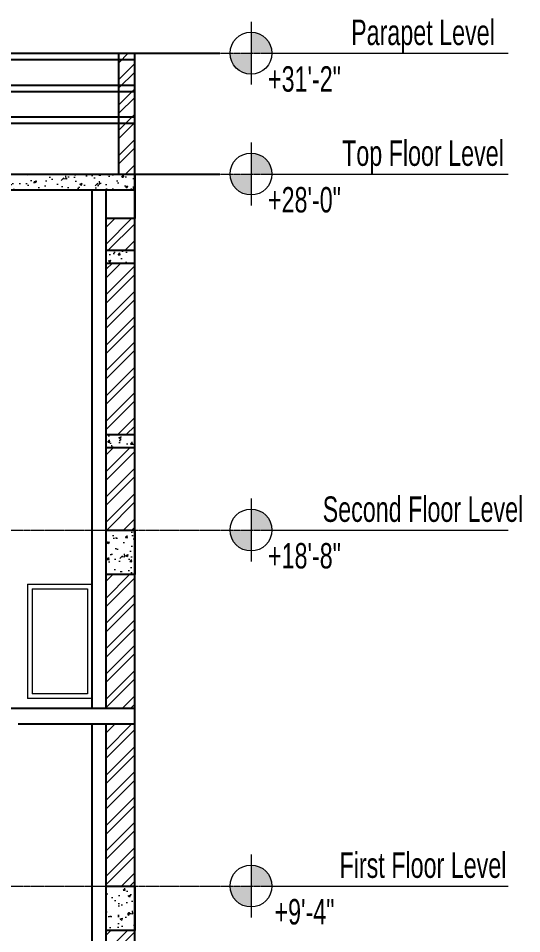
# Model space of a CAD drawing. Header units: inches. Extents: x -10117506 to -5032697, y -6529230 to -3254494.
# Drawn here: x -5044227.3 to -5044068.8, y -3258660.7 to -3258372.7 of the extents above; entities that cross this region are included whole.
import ezdxf

# ---------------------------------------------------------------- set-up
doc = ezdxf.new("R2010")
doc.units = ezdxf.units.IN
doc.header["$LTSCALE"] = 2
doc.header["$MEASUREMENT"] = 0
doc.linetypes.add('ACAD_ISO02W100', pattern=[15, 12, -3])
doc.linetypes.add('CENTER', pattern=[2, 1.25, -0.25, 0.25, -0.25])
doc.layers.get('0').update_dxf_attribs({"linetype": 'CONTINUOUS'})
for name, color, linetype, lineweight in [('Annotate-Bold.w', 187, 'CONTINUOUS', 18), ('Door-Window', 47, 'CONTINUOUS', 15), ('HATCH', 60, 'ACAD_ISO02W100', 13), ('window', 4, 'CONTINUOUS', 13)]:
    doc.layers.add(name, color=color, linetype=linetype, lineweight=lineweight)
doc.styles.add('Arial', font='arial.ttf', dxfattribs={"width": 0.8, "height": 12})
pattern_1 = [(45, (32189.1557, 644.428), (-3.977475644, 3.977475644), []), (45, (32191.8073, 644.428), (-3.977475644, 3.977475644), [])]
pattern_2 = [(50, (32189.1557, 644.428), (7.172601826, -0.62752135), [0.75, -8.25]), (355, (32189.156, 644.428), (-1.387513336, 7.521921337), [0.6, -6.6]), (100.45144446, (32189.7534, 644.3754), (5.785088467, 6.89439991), [0.63740192, -7.01142112]), (46.1842, (32189.156, 646.428), (10.672413307, -1.655192808), [1.125, -12.375]), (96.63563549, (32190.045, 646.29), (9.346619457, 9.741186008), [0.95610342, -10.5171376]), (351.184164, (32189.156, 646.428), (9.34661945, 9.741186003), [0.9, -9.90000001]), (21, (32190.1557, 645.928), (5.969070521, -4.0261889067), [0.75, -8.25]), (326, (32190.156, 645.928), (2.433153319, 7.2515004505), [0.6, -6.6]), (71.45144474, (32190.653, 645.592), (8.402223767, 3.225311528), [0.6374019, -7.01142112]), (37.5, (32189.1557, 644.4277), (0.1215985532, 3.3289385383), [0, -6.52, 0, -6.7, 0, -6.625]), (7.5, (32189.1557, 644.4277), (2.6306953744, 3.9441171188), [0, -3.82, 0, -6.37, 0, -2.525]), (327.5, (32186.9257, 644.4277), (5.3382243617, -0.2255487173), [0, -2.5, 0, -7.8, 0, -10.35]), (317.5, (32185.9257, 644.4277), (5.8318616934, 1.0010498233), [0, -3.25, 0, -5.18, 0, -7.35])]

msp = doc.modelspace()

# ---------------------------------------------------------------- hatches: boundary and pattern name
at = {"layer": 'Annotate-Bold.w', "ltscale": 0.005}
h = msp.add_hatch(color=256, dxfattribs=at)
h.dxf.hatch_style = 1
h.paths.add_polyline_path([(-5044154.02, -3258377.07), (-5044154.02, -3258383.67), (-5044147.43, -3258383.67, 0.414214)])
h.paths.add_polyline_path([(-5044154.02, -3258390.27), (-5044154.02, -3258383.67), (-5044160.62, -3258383.67, 0.414214)])
h = msp.add_hatch(color=256, dxfattribs=at)
h.dxf.hatch_style = 1
h.paths.add_polyline_path([(-5044154.02, -3258415.07), (-5044154.02, -3258421.67), (-5044147.43, -3258421.67, 0.414214)])
h.paths.add_polyline_path([(-5044154.02, -3258428.27), (-5044154.02, -3258421.67), (-5044160.62, -3258421.67, 0.414214)])
h = msp.add_hatch(color=256, dxfattribs=at)
h.dxf.hatch_style = 1
h.paths.add_polyline_path([(-5044154.02, -3258527.07), (-5044154.02, -3258533.67), (-5044147.43, -3258533.67, 0.414214)])
h.paths.add_polyline_path([(-5044154.02, -3258540.27), (-5044154.02, -3258533.67), (-5044160.62, -3258533.67, 0.414214)])
h = msp.add_hatch(color=256, dxfattribs=at)
h.dxf.hatch_style = 1
h.paths.add_polyline_path([(-5044154.02, -3258639.07), (-5044154.02, -3258645.67), (-5044147.43, -3258645.67, 0.414214)])
h.paths.add_polyline_path([(-5044154.02, -3258652.27), (-5044154.02, -3258645.67), (-5044160.62, -3258645.67, 0.414214)])
at = {"layer": 'Door-Window', "linetype": 'ByBlock'}
h = msp.add_hatch(dxfattribs=at)
h.set_pattern_fill('AR-CONC', color=256)
h.set_pattern_definition([(50, (32215.964, 644.428), (7.172601826, -0.62752135), [0.75, -8.25]), (355, (32215.964, 644.428), (-1.387513336, 7.521921337), [0.6, -6.6]), (100.45144446, (32216.562, 644.3754), (5.785088467, 6.89439991), [0.63740192, -7.01142112]), (46.1842, (32215.964, 646.428), (10.672413307, -1.655192808), [1.125, -12.375]), (96.63563549, (32216.853, 646.29), (9.346619457, 9.741186008), [0.95610342, -10.5171376]), (351.184164, (32215.964, 646.428), (9.34661945, 9.741186003), [0.9, -9.90000001]), (21, (32216.964, 645.928), (5.969070521, -4.0261889067), [0.75, -8.25]), (326, (32216.964, 645.928), (2.433153319, 7.2515004505), [0.6, -6.6]), (71.45144474, (32217.4615, 645.592), (8.402223767, 3.225311528), [0.6374019, -7.01142112]), (37.5, (32215.964, 644.4277), (0.1215985532, 3.3289385383), [0, -6.52, 0, -6.7, 0, -6.625]), (7.5, (32215.964, 644.4277), (2.6306953744, 3.9441171188), [0, -3.82, 0, -6.37, 0, -2.525]), (327.5, (32213.734, 644.4277), (5.3382243617, -0.2255487173), [0, -2.5, 0, -7.8, 0, -10.35]), (317.5, (32212.734, 644.4277), (5.8318616934, 1.0010498233), [0, -3.25, 0, -5.18, 0, -7.35])])
h.paths.add_polyline_path([(-5044352.03, -3258421.67), (-5044352.03, -3258426.67), (-5044323.84, -3258426.67), (-5044323.84, -3258435.67), (-5044314.84, -3258435.67), (-5044314.84, -3258426.67), (-5044190.62, -3258426.67), (-5044190.62, -3258421.67)])
h = msp.add_hatch(dxfattribs=at)
h.set_pattern_fill('AR-CONC', color=256)
h.set_pattern_definition(pattern_2)
h.paths.add_polyline_path([(-5044190.62, -3258449.67), (-5044190.62, -3258445.67), (-5044199.64, -3258445.67), (-5044199.64, -3258449.67)])
h = msp.add_hatch(dxfattribs=at)
h.set_pattern_fill('AR-CONC', color=256)
h.set_pattern_definition(pattern_2)
h.paths.add_polyline_path([(-5044190.62, -3258507.67), (-5044190.62, -3258503.67), (-5044199.64, -3258503.67), (-5044199.64, -3258507.67)])
h = msp.add_hatch(dxfattribs=at)
h.set_pattern_fill('AR-CONC', color=256)
h.set_pattern_definition(pattern_2)
h.paths.add_polyline_path([(-5044190.62, -3258533.67), (-5044199.62, -3258533.67), (-5044199.62, -3258547.67), (-5044190.62, -3258547.67)])
h = msp.add_hatch(dxfattribs=at)
h.set_pattern_fill('AR-CONC', color=256)
h.set_pattern_definition(pattern_2)
h.paths.add_polyline_path([(-5044190.62, -3258645.67), (-5044199.62, -3258645.67), (-5044199.62, -3258659.67), (-5044190.62, -3258659.67)])
at = {"layer": 'HATCH', "ltscale": 0.01}
h = msp.add_hatch(dxfattribs=at)
h.set_pattern_fill('ANSI32', color=256, scale=15, style=0)
h.set_pattern_definition(pattern_1)
h.paths.add_polyline_path([(-5044190.62, -3258383.67), (-5044195.62, -3258383.67), (-5044195.62, -3258421.67), (-5044190.62, -3258421.67)])
h = msp.add_hatch(dxfattribs=at)
h.set_pattern_fill('ANSI32', color=256, scale=15, style=0)
h.set_pattern_definition(pattern_1)
h.paths.add_polyline_path([(-5044199.64, -3258445.67), (-5044190.62, -3258445.67), (-5044190.62, -3258435.67), (-5044199.64, -3258435.67)])
h = msp.add_hatch(dxfattribs=at)
h.set_pattern_fill('ANSI32', color=256, scale=15, style=0)
h.set_pattern_definition(pattern_1)
h.paths.add_polyline_path([(-5044199.64, -3258503.67), (-5044190.62, -3258503.67), (-5044190.62, -3258449.67), (-5044199.64, -3258449.67)])
h = msp.add_hatch(dxfattribs=at)
h.set_pattern_fill('ANSI32', color=256, scale=15, style=0)
h.set_pattern_definition(pattern_1)
h.paths.add_polyline_path([(-5044190.62, -3258507.67), (-5044199.64, -3258507.67), (-5044199.64, -3258533.67), (-5044190.62, -3258533.67)])
h = msp.add_hatch(dxfattribs=at)
h.set_pattern_fill('ANSI32', color=256, scale=15, style=0)
h.set_pattern_definition(pattern_1)
h.paths.add_polyline_path([(-5044190.62, -3258547.67), (-5044199.64, -3258547.67), (-5044199.64, -3258589.67), (-5044190.62, -3258589.67)])
h = msp.add_hatch(dxfattribs=at)
h.set_pattern_fill('ANSI32', color=256, scale=15, style=0)
h.set_pattern_definition(pattern_1)
h.paths.add_polyline_path([(-5044190.62, -3258594.67), (-5044199.64, -3258594.67), (-5044199.64, -3258645.67), (-5044190.62, -3258645.67)])
h = msp.add_hatch(dxfattribs=at)
h.set_pattern_fill('ANSI32', color=256, scale=15, style=0)
h.set_pattern_definition(pattern_1)
h.paths.add_polyline_path([(-5044190.62, -3258659.67), (-5044199.64, -3258659.67), (-5044199.64, -3258701.67), (-5044190.62, -3258701.67)])

# ---------------------------------------------------------------- linework, layer by layer
at = {"ltscale": 0.5}
for p, q in [((-5044323.84, -3258383.67), (-5044163.81, -3258383.67)), ((-5044195.62, -3258421.67), (-5044195.62, -3258383.67)), ((-5044190.62, -3258421.67), (-5044190.62, -3258383.67)), ((-5044318.84, -3258385.67), (-5044190.62, -3258385.67)), ((-5044318.84, -3258393.67), (-5044190.62, -3258393.67)), ((-5044318.84, -3258395.67), (-5044190.62, -3258395.67)), ((-5044318.84, -3258403.67), (-5044190.62, -3258403.67)), ((-5044318.84, -3258405.67), (-5044190.62, -3258405.67)), ((-5044353.84, -3258421.67), (-5044163.81, -3258421.67)), ((-5044190.62, -3258757.67), (-5044190.62, -3258421.67)), ((-5044311.49, -3258426.67), (-5044190.62, -3258426.67)), ((-5044204.04, -3258589.67), (-5044204.04, -3258426.67)), ((-5044199.64, -3258589.67), (-5044199.64, -3258426.67)), ((-5044199.64, -3258445.67), (-5044190.62, -3258445.67)), ((-5044199.64, -3258449.67), (-5044190.62, -3258449.67)), ((-5044199.64, -3258503.67), (-5044190.62, -3258503.67)), ((-5044199.64, -3258507.67), (-5044190.62, -3258507.67)), ((-5044237.99, -3258589.67), (-5044190.62, -3258589.67)), ((-5044227.27, -3258594.67), (-5044190.62, -3258594.67)), ((-5044204.04, -3258701.67), (-5044204.04, -3258594.67)), ((-5044199.64, -3258701.67), (-5044199.64, -3258594.67))]:
    msp.add_line(p, q, dxfattribs=at)
msp.add_lwpolyline([(-5044199.62, -3258421.67), (-5044190.62, -3258421.67), (-5044190.62, -3258435.67), (-5044199.62, -3258435.67), (-5044199.62, -3258426.67)], dxfattribs=at)
for points in [[(-5044199.62, -3258533.67), (-5044190.62, -3258533.67), (-5044190.62, -3258547.67), (-5044199.62, -3258547.67)], [(-5044199.62, -3258645.67), (-5044190.62, -3258645.67), (-5044190.62, -3258659.67), (-5044199.62, -3258659.67)]]:
    msp.add_lwpolyline(points, close=True, dxfattribs=at)
at = {"layer": 'Annotate-Bold.w', "ltscale": 0.005}
for p, q in [((-5044154.01, -3258373.76), (-5044154.01, -3258393.55)), ((-5044154.01, -3258411.76), (-5044154.01, -3258431.55)), ((-5044154.01, -3258523.76), (-5044154.01, -3258543.55)), ((-5044154.01, -3258635.76), (-5044154.01, -3258655.55))]:
    msp.add_line(p, q, dxfattribs=at)
at = {"layer": 'Annotate-Bold.w', "linetype": 'CENTER', "ltscale": 0.01}
for p, q in [((-5044509.38, -3258383.67), (-5044120.62, -3258383.67)), ((-5044509.38, -3258421.67), (-5044120.62, -3258421.67)), ((-5044509.38, -3258533.67), (-5044120.62, -3258533.67)), ((-5044509.38, -3258645.67), (-5044120.62, -3258645.67))]:
    msp.add_line(p, q, dxfattribs=at)
at = {"layer": 'Annotate-Bold.w'}
for p, q in [((-5044147.43, -3258383.67), (-5044073.11, -3258383.67)), ((-5044147.43, -3258421.67), (-5044073.11, -3258421.67)), ((-5044147.43, -3258533.67), (-5044073.11, -3258533.67)), ((-5044147.43, -3258645.67), (-5044073.11, -3258645.67))]:
    msp.add_line(p, q, dxfattribs=at)
at = {"layer": 'Annotate-Bold.w', "ltscale": 0.005}
for centre in [(-5044154.02, -3258383.67), (-5044154.02, -3258421.67), (-5044154.02, -3258533.67), (-5044154.02, -3258645.67)]:
    msp.add_circle(centre, 6.6, dxfattribs=at)
at = {"layer": 'window'}
for p, q in [((-5044224.36, -3258550.67), (-5044204.04, -3258550.67)), ((-5044224.36, -3258550.67), (-5044224.36, -3258586.67)), ((-5044222.86, -3258552.17), (-5044205.54, -3258552.17)), ((-5044222.86, -3258552.17), (-5044222.86, -3258585.17)), ((-5044205.54, -3258552.17), (-5044205.54, -3258585.17)), ((-5044204.04, -3258550.67), (-5044204.04, -3258586.67)), ((-5044204.04, -3258586.67), (-5044224.36, -3258586.67)), ((-5044205.54, -3258585.17), (-5044222.86, -3258585.17))]:
    msp.add_line(p, q, dxfattribs=at)

# ---------------------------------------------------------------- texts
at = {"layer": 'Annotate-Bold.w', "ltscale": 0.005, "char_height": 7.9962, "style": 'Arial'}
for s, insert, width, attachment_point in [('\\A1;{\\fArial Narrow|b0|i0|c0|p34;Parapet Level}', (-5044099.89, -3258373.11), 82.6277, 2), ('\\A1;\\pt55.97313;{\\fArial Narrow|b0|i0|c0|p34;+31\'-2"}', (-5044137.19, -3258395.88), 73.8752, 8), ('\\A1;{\\fArial Narrow|b0|i0|c0|p34;Top Floor Level}', (-5044099.89, -3258411.11), 82.6277, 2), ('\\A1;\\pt55.97313;{\\fArial Narrow|b0|i0|c0|p34;+28\'-0"}', (-5044137.19, -3258433.88), 73.8752, 8), ('\\A1;{\\fArial Narrow|b0|i0|c0|p34;Second Floor Level}', (-5044099.89, -3258523.11), 82.6277, 2), ('\\A1;\\pt55.97313;{\\fArial Narrow|b0|i0|c0|p34;+18\'-8"}', (-5044137.19, -3258545.88), 73.8752, 8), ('\\A1;{\\fArial Narrow|b0|i0|c0|p34;First Floor Level}', (-5044099.89, -3258635.11), 82.6277, 2), ('\\A1;\\pt55.97313;{\\fArial Narrow|b0|i0|c0|p34;+9\'-4"}', (-5044137.19, -3258657.88), 73.8752, 8)]:
    msp.add_mtext(s, dxfattribs=dict(at, insert=insert, width=width, attachment_point=attachment_point))

doc.saveas('drawing.dxf')
